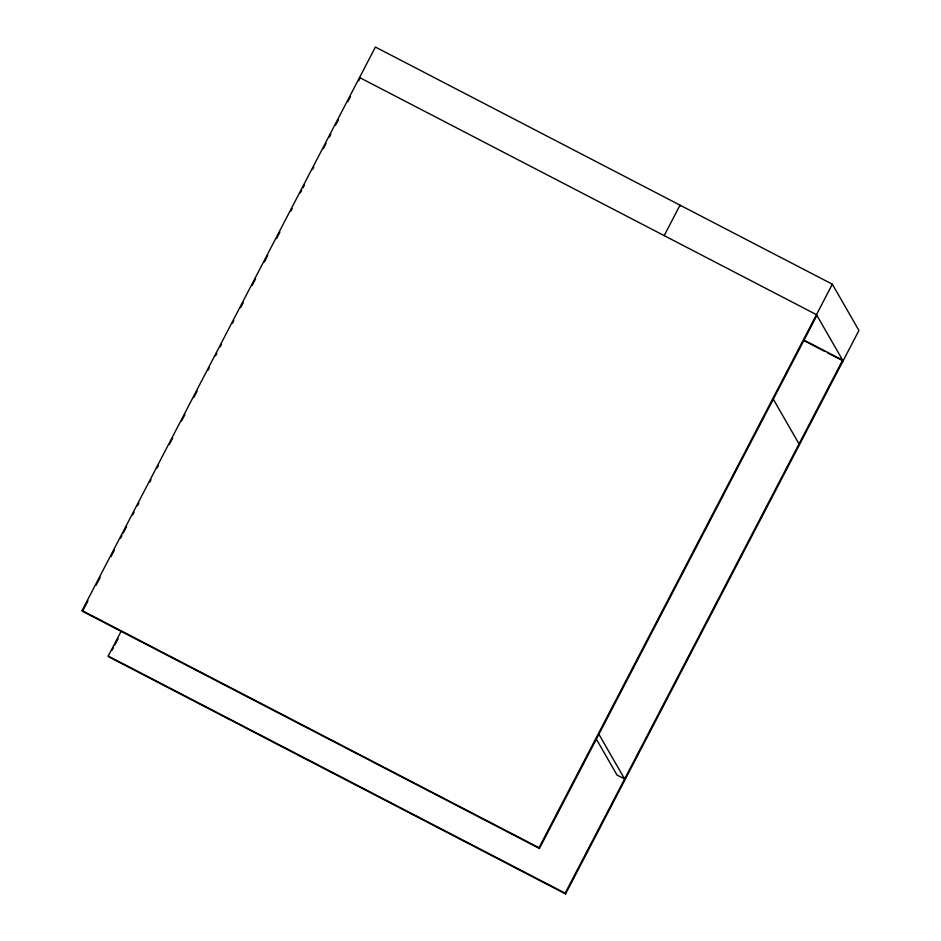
<?xml version="1.0" encoding="UTF-8"?>
<svg xmlns="http://www.w3.org/2000/svg" width="941" height="941" viewBox="0 0 941 941"><rect width="100%" height="100%" fill="white"/><g stroke="black" fill="none" stroke-linecap="round" stroke-linejoin="round"><path stroke-width="1.41" d="M816.917 315.435L539.44 848.464L82.514 611.309L82.067 610.544L375.412 47.05L832.326 284.206L858.933 330.456L565.588 893.95L108.674 656.794L108.227 656.03L121.118 631.27M82.514 611.309L87.948 600.887M96.088 585.255L100.158 577.433M111.014 556.578L114.402 550.062M120.507 538.334L121.859 535.723M123.224 533.124L126.612 526.607M132.716 514.868L134.081 512.269M137.468 505.752L138.821 503.141M149.678 482.286L151.042 479.687M157.147 467.959L158.5 465.348M169.356 444.493L172.744 437.977M181.566 421.039L184.965 414.522M193.775 397.584L197.175 391.068M208.032 370.213L209.384 367.602M215.489 355.874L216.842 353.263M220.241 346.747L221.594 344.147M232.451 323.292L233.803 320.681M240.59 307.66L243.307 302.437M252.129 285.499L255.517 278.983M264.339 262.045L267.726 255.529M276.548 238.579L279.936 232.062M290.793 211.207L292.157 208.608M300.297 192.964L301.649 190.364M303.002 187.753L304.366 185.142M312.506 169.509L313.859 166.898M323.363 148.654L326.068 143.444M329.468 136.927L330.82 134.316M335.572 125.2L338.29 119.989M347.782 101.734L350.499 96.523M358.639 80.891L359.991 78.279M112.061 650.278L113.426 647.679M114.778 645.067L118.166 638.551M664.17 235.615L680.025 205.15L680.461 205.926M539.44 848.464L538.993 847.688L832.326 284.206M565.588 893.95L565.153 893.174L842.63 360.144L803.579 339.877M359.556 77.515L816.47 314.659L843.077 360.921M804.014 340.642L824.845 351.452M827.445 352.804L841.772 360.238M82.067 610.544L538.993 847.688M108.227 656.03L565.153 893.174M773.314 399.196L799.027 443.905M598.899 734.239L624.612 778.96L616.99 775.008L596.276 738.979"/></g></svg>
